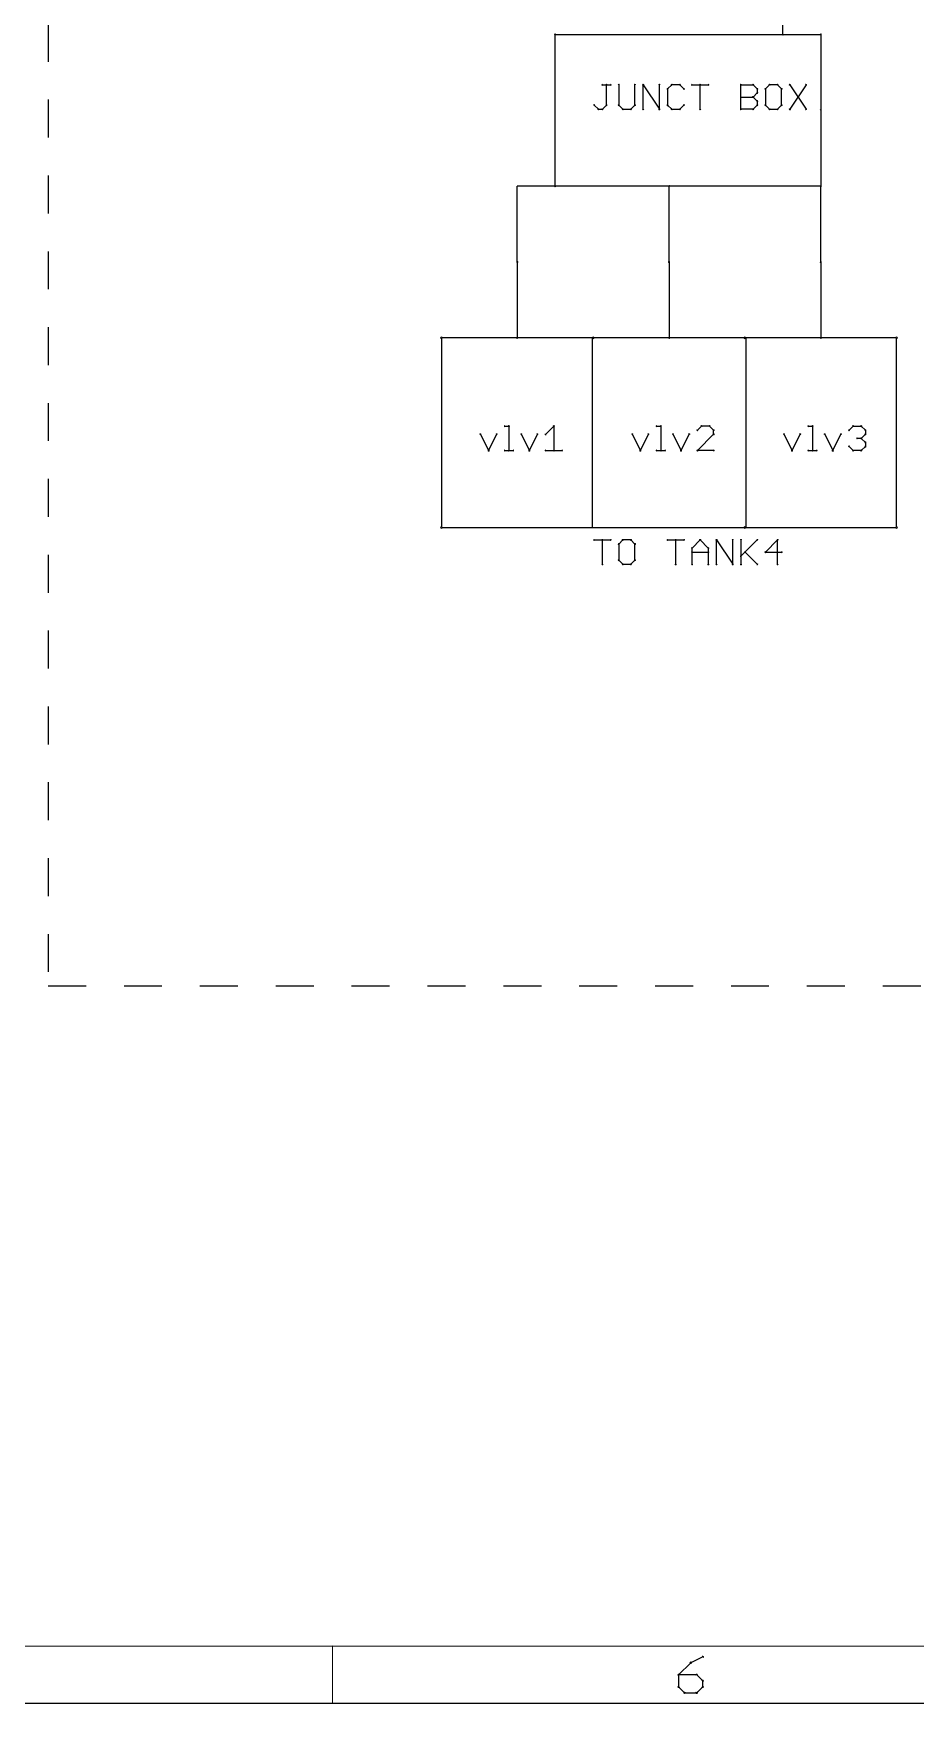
# Model space of a CAD drawing. Header units: inches. Extents: x 0 to 15.7, y 0.2 to 11.1.
# Drawn here: x 8.974 to 11.3, y 0.249 to 4.653 of the extents above; entities that cross this region are included whole.
import ezdxf

# ---------------------------------------------------------------- set-up
doc = ezdxf.new("R2010")
doc.units = ezdxf.units.IN
doc.header["$MEASUREMENT"] = 0
doc.linetypes.add('DOT2', pattern=[0.025, 0, -0.025])
for name, color, linetype in [('103', 178, 'Continuous'), ('94', 14, 'Continuous'), ('97', 94, 'Continuous'), ('THIN_DASHED_NEON_GREEN', 3, 'DOT2'), ('THIN_NEON_GREEN', 3, 'Continuous'), ('THIN_RED', 1, 'Continuous')]:
    doc.layers.add(name, color=color, linetype=linetype)
doc.layers.add('THICK_RED', color=1, linetype='Continuous', lineweight=50)

msp = doc.modelspace()

# ---------------------------------------------------------------- linework, layer by layer
at = {"layer": '103', "lineweight": 18}
for centre, start, end in [((10.35, 4.65), 90, 270), ((10.35, 4.65), 0, 180), ((11.05, 4.65), 0, 180), ((11.05, 4.65), 270, 90), ((10.35, 4.25), 90, 270), ((10.35, 4.25), 180, 0), ((11.05, 4.25), 180, 0), ((11.05, 4.25), 270, 90)]:
    msp.add_arc(centre, 0.0015, start, end, dxfattribs=at)
at = {"layer": '94', "lineweight": 25}
for p, q in [((10.25, 4.05), (10.25, 3.85)), ((10.65, 4.05), (10.65, 3.85)), ((11.05, 4.05), (11.05, 3.85))]:
    msp.add_line(p, q, dxfattribs=at)
at = {"layer": '94', "lineweight": 18}
for centre, radius, start, end in [((10.25, 4.05), 0.0015, 0, 180), ((10.65, 4.05), 0.0015, 0, 180), ((11.05, 4.05), 0.0015, 0, 180), ((10.05, 3.85), 0.0025, 90, 270), ((10.05, 3.85), 0.0025, 0, 180), ((10.25, 3.85), 0.0015, 180, 0), ((10.45, 3.85), 0.0025, 0, 180), ((10.45, 3.85), 0.0025, 90, 270), ((10.45, 3.85), 0.0025, 0, 180), ((10.45, 3.85), 0.0025, 270, 90), ((10.65, 3.85), 0.0015, 180, 0), ((10.85, 3.85), 0.0025, 0, 180), ((10.85, 3.85), 0.0025, 90, 270), ((10.85, 3.85), 0.0025, 0, 180), ((10.85, 3.85), 0.0025, 270, 90), ((11.05, 3.85), 0.0015, 180, 0), ((11.25, 3.85), 0.0025, 0, 180), ((11.25, 3.85), 0.0025, 270, 90), ((10.05, 3.35), 0.0025, 90, 270), ((10.05, 3.35), 0.0025, 180, 0), ((10.85, 3.35), 0.0025, 90, 270), ((10.85, 3.35), 0.0025, 180, 0), ((10.85, 3.35), 0.0025, 180, 0), ((10.85, 3.35), 0.0025, 270, 90), ((11.25, 3.35), 0.0025, 180, 0), ((11.25, 3.35), 0.0025, 270, 90)]:
    msp.add_arc(centre, radius, start, end, dxfattribs=at)
at = {"layer": '97', "lineweight": 18}
for p, q in [((0.2, 0.4), (15.5, 0.4)), ((9.7625, 0.25), (9.7625, 0.4))]:
    msp.add_line(p, q, dxfattribs=at)
at = {"layer": '97', "lineweight": 25}
for p, q in [((10.7071, 0.3567), (10.6754, 0.325)), ((10.7387, 0.3725), (10.7071, 0.3567)), ((10.6754, 0.325), (10.6754, 0.2934)), ((10.7229, 0.325), (10.6754, 0.325)), ((10.7387, 0.3092), (10.7229, 0.325)), ((10.7387, 0.2934), (10.7387, 0.3092)), ((10.6754, 0.2934), (10.6912, 0.2776)), ((10.6912, 0.2776), (10.7229, 0.2776)), ((10.7229, 0.2776), (10.7387, 0.2934)), ((0.05, 0.25), (15.65, 0.25))]:
    msp.add_line(p, q, dxfattribs=at)
at = {"layer": '97', "lineweight": 18}
for centre, radius, start, end in [((9.7625, 0.4), 0.000984, 0, 180), ((10.7071, 0.3567), 0.002, 116.5651, 296.5651), ((10.7071, 0.3567), 0.002, 315, 135), ((10.7387, 0.3725), 0.002, 296.5651, 116.5651), ((10.6754, 0.325), 0.002, 0, 180), ((10.6754, 0.325), 0.002, 90, 270), ((10.6754, 0.325), 0.002, 134.9899, 314.9899), ((10.7229, 0.325), 0.002, 45, 225), ((10.7229, 0.325), 0.002, 270, 90), ((10.7387, 0.3092), 0.002, 0, 180), ((10.7387, 0.3092), 0.002, 224.9899, 44.9899), ((10.6754, 0.2934), 0.002, 45, 225), ((10.6754, 0.2934), 0.002, 180, 0), ((10.6912, 0.2776), 0.002, 90, 270), ((10.6912, 0.2776), 0.002, 225, 45), ((10.7229, 0.2776), 0.002, 135.0101, 315.0101), ((10.7229, 0.2776), 0.002, 270, 90), ((10.7387, 0.2934), 0.002, 180, 0), ((10.7387, 0.2934), 0.002, 315.0101, 135.0101), ((9.7625, 0.25), 0.000984, 180, 0)]:
    msp.add_arc(centre, radius, start, end, dxfattribs=at)
at = {"layer": 'THICK_RED', "lineweight": 25}
for p, q in [((10.95, 4.65), (10.95, 7.75)), ((10.4744, 4.5171), (10.4957, 4.5171)), ((10.485, 4.4637), (10.485, 4.5171)), ((10.5175, 4.5171), (10.5175, 4.4637)), ((10.5602, 4.4637), (10.5602, 4.5171)), ((10.5819, 4.453), (10.5819, 4.5171)), ((10.5819, 4.5171), (10.6246, 4.453)), ((10.6246, 4.453), (10.6246, 4.5171)), ((10.657, 4.5171), (10.6464, 4.5064)), ((10.6464, 4.5064), (10.6464, 4.4637)), ((10.6784, 4.5171), (10.657, 4.5171)), ((10.6891, 4.5064), (10.6784, 4.5171)), ((10.7108, 4.5171), (10.7535, 4.5171)), ((10.7322, 4.453), (10.7322, 4.5171)), ((10.8397, 4.453), (10.8397, 4.5171)), ((10.8397, 4.5171), (10.8718, 4.5171)), ((10.8718, 4.5171), (10.8824, 4.5064)), ((10.8824, 4.4957), (10.8718, 4.485)), ((10.8824, 4.5064), (10.8824, 4.4957)), ((10.9149, 4.5171), (10.9042, 4.5064)), ((10.9042, 4.5064), (10.9042, 4.4637)), ((10.9362, 4.5171), (10.9149, 4.5171)), ((10.9469, 4.5064), (10.9362, 4.5171)), ((10.9469, 4.4637), (10.9469, 4.5064)), ((10.9686, 4.5171), (11.0113, 4.453)), ((11.0113, 4.5171), (10.9686, 4.453)), ((10.453, 4.4637), (10.4637, 4.453)), ((10.4637, 4.453), (10.4744, 4.453)), ((10.4744, 4.453), (10.485, 4.4637)), ((10.5175, 4.4637), (10.5281, 4.453)), ((10.5281, 4.453), (10.5495, 4.453)), ((10.5495, 4.453), (10.5602, 4.4637)), ((10.6464, 4.4637), (10.657, 4.453)), ((10.657, 4.453), (10.6784, 4.453)), ((10.6784, 4.453), (10.6891, 4.4637)), ((10.8397, 4.485), (10.8718, 4.485)), ((10.8718, 4.453), (10.8397, 4.453)), ((10.8718, 4.485), (10.8824, 4.4744)), ((10.8824, 4.4637), (10.8718, 4.453)), ((10.8824, 4.4744), (10.8824, 4.4637)), ((10.9042, 4.4637), (10.9149, 4.453)), ((10.9149, 4.453), (10.9362, 4.453)), ((10.9362, 4.453), (10.9469, 4.4637)), ((10.453, 3.3171), (10.4957, 3.3171)), ((10.4744, 3.253), (10.4744, 3.3171)), ((10.5281, 3.3171), (10.5175, 3.3064)), ((10.5175, 3.3064), (10.5175, 3.2637)), ((10.5495, 3.3171), (10.5281, 3.3171)), ((10.5602, 3.3064), (10.5495, 3.3171)), ((10.5602, 3.2637), (10.5602, 3.3064)), ((10.6464, 3.3171), (10.6891, 3.3171)), ((10.6677, 3.253), (10.6677, 3.3171)), ((10.7108, 3.2957), (10.7322, 3.3171)), ((10.7322, 3.3171), (10.7535, 3.2957)), ((10.7753, 3.253), (10.7753, 3.3171)), ((10.7753, 3.3171), (10.818, 3.253)), ((10.818, 3.253), (10.818, 3.3171)), ((10.8397, 3.3171), (10.8397, 3.253)), ((10.8397, 3.2744), (10.8824, 3.3171)), ((10.9362, 3.3171), (10.9042, 3.285)), ((10.9362, 3.253), (10.9362, 3.3171)), ((10.5175, 3.2637), (10.5281, 3.253)), ((10.5495, 3.253), (10.5602, 3.2637)), ((10.7108, 3.253), (10.7108, 3.2957)), ((10.7108, 3.285), (10.7535, 3.285)), ((10.7535, 3.2957), (10.7535, 3.253)), ((10.8504, 3.285), (10.8824, 3.253)), ((10.9042, 3.285), (10.9469, 3.285)), ((10.5281, 3.253), (10.5495, 3.253))]:
    msp.add_line(p, q, dxfattribs=at)
at = {"layer": 'THICK_RED', "lineweight": 18}
for centre, start, end in [((10.95, 4.65), 180, 0), ((10.4744, 4.5171), 90, 270), ((10.485, 4.5171), 0, 180), ((10.4957, 4.5171), 270, 90), ((10.5175, 4.5171), 0, 180), ((10.5602, 4.5171), 0, 180), ((10.5819, 4.5171), 0, 180), ((10.5819, 4.5171), 33.6901, 213.6901), ((10.6246, 4.5171), 0, 180), ((10.6464, 4.5064), 0, 180), ((10.6464, 4.5064), 135, 315), ((10.657, 4.5171), 90, 270), ((10.657, 4.5171), 315, 135), ((10.6784, 4.5171), 45, 225), ((10.6784, 4.5171), 270, 90), ((10.6891, 4.5064), 225, 45), ((10.7108, 4.5171), 90, 270), ((10.7322, 4.5171), 0, 180), ((10.7535, 4.5171), 270, 90), ((10.8397, 4.5171), 0, 180), ((10.8397, 4.5171), 90, 270), ((10.8718, 4.5171), 44.9865, 224.9865), ((10.8718, 4.5171), 270, 90), ((10.8824, 4.5064), 0, 180), ((10.8824, 4.4957), 180, 0), ((10.8824, 4.5064), 225, 45), ((10.8824, 4.4957), 315, 135), ((10.9042, 4.5064), 0, 180), ((10.9042, 4.5064), 134.9865, 314.9865), ((10.9149, 4.5171), 90, 270), ((10.9149, 4.5171), 315, 135), ((10.9362, 4.5171), 44.9865, 224.9865), ((10.9362, 4.5171), 270, 90), ((10.9469, 4.5064), 0, 180), ((10.9469, 4.5064), 225, 45), ((10.9686, 4.5171), 33.6901, 213.6901), ((11.0113, 4.5171), 326.3099, 146.3099), ((10.453, 4.4637), 44.9865, 224.9865), ((10.4637, 4.453), 90, 270), ((10.4637, 4.453), 225.0135, 45.0135), ((10.4744, 4.453), 134.9865, 314.9865), ((10.4744, 4.453), 270, 90), ((10.485, 4.4637), 180, 0), ((10.485, 4.4637), 315, 135), ((10.5175, 4.4637), 44.9865, 224.9865), ((10.5175, 4.4637), 180, 0), ((10.5281, 4.453), 90, 270), ((10.5281, 4.453), 225.0135, 45.0135), ((10.5495, 4.453), 134.9865, 314.9865), ((10.5495, 4.453), 270, 90), ((10.5602, 4.4637), 180, 0), ((10.5602, 4.4637), 315.0135, 135.0135), ((10.5819, 4.453), 180, 0), ((10.6246, 4.453), 180, 0), ((10.6246, 4.453), 213.6901, 33.6901), ((10.6464, 4.4637), 44.9865, 224.9865), ((10.6464, 4.4637), 180, 0), ((10.657, 4.453), 90, 270), ((10.657, 4.453), 225.0135, 45.0135), ((10.6784, 4.453), 134.9865, 314.9865), ((10.6784, 4.453), 270, 90), ((10.6891, 4.4637), 315.0135, 135.0135), ((10.7322, 4.453), 180, 0), ((10.8397, 4.485), 90, 270), ((10.8397, 4.453), 90, 270), ((10.8397, 4.453), 180, 0), ((10.8718, 4.485), 44.9865, 224.9865), ((10.8718, 4.485), 135.0135, 315.0135), ((10.8718, 4.453), 135, 315), ((10.8718, 4.485), 270, 90), ((10.8718, 4.453), 270, 90), ((10.8824, 4.4744), 0, 180), ((10.8824, 4.4637), 180, 0), ((10.8824, 4.4744), 224.9865, 44.9865), ((10.8824, 4.4637), 315.0135, 135.0135), ((10.9042, 4.4637), 45, 225), ((10.9042, 4.4637), 180, 0), ((10.9149, 4.453), 90, 270), ((10.9149, 4.453), 225.0135, 45.0135), ((10.9362, 4.453), 135, 315), ((10.9362, 4.453), 270, 90), ((10.9469, 4.4637), 180, 0), ((10.9469, 4.4637), 315.0135, 135.0135), ((10.9686, 4.453), 146.3099, 326.3099), ((11.0113, 4.453), 213.6901, 33.6901), ((10.453, 3.3171), 90, 270), ((10.4744, 3.3171), 0, 180), ((10.4957, 3.3171), 270, 90), ((10.5175, 3.3064), 0, 180), ((10.5175, 3.3064), 135, 315), ((10.5281, 3.3171), 90, 270), ((10.5281, 3.3171), 315, 135), ((10.5495, 3.3171), 45, 225), ((10.5495, 3.3171), 270, 90), ((10.5602, 3.3064), 0, 180), ((10.5602, 3.3064), 225, 45), ((10.6464, 3.3171), 90, 270), ((10.6677, 3.3171), 0, 180), ((10.6891, 3.3171), 270, 90), ((10.7322, 3.3171), 45, 225), ((10.7322, 3.3171), 315, 135), ((10.7753, 3.3171), 0, 180), ((10.7753, 3.3171), 33.6901, 213.6901), ((10.818, 3.3171), 0, 180), ((10.8397, 3.3171), 0, 180), ((10.8824, 3.3171), 315.0135, 135.0135), ((10.9362, 3.3171), 0, 180), ((10.9362, 3.3171), 315.0135, 135.0135), ((10.5175, 3.2637), 44.9865, 224.9865), ((10.5175, 3.2637), 180, 0), ((10.5602, 3.2637), 180, 0), ((10.5602, 3.2637), 315.0135, 135.0135), ((10.7108, 3.2957), 0, 180), ((10.7108, 3.2957), 135, 315), ((10.7108, 3.285), 90, 270), ((10.7535, 3.2957), 0, 180), ((10.7535, 3.2957), 225, 45), ((10.7535, 3.285), 270, 90), ((10.8397, 3.2744), 135, 315), ((10.8504, 3.285), 45, 225), ((10.9042, 3.285), 90, 270), ((10.9042, 3.285), 135, 315), ((10.9469, 3.285), 270, 90), ((10.4744, 3.253), 180, 0), ((10.5281, 3.253), 90, 270), ((10.5281, 3.253), 225.0135, 45.0135), ((10.5495, 3.253), 134.9865, 314.9865), ((10.5495, 3.253), 270, 90), ((10.6677, 3.253), 180, 0), ((10.7108, 3.253), 180, 0), ((10.7535, 3.253), 180, 0), ((10.7753, 3.253), 180, 0), ((10.818, 3.253), 180, 0), ((10.818, 3.253), 213.6901, 33.6901), ((10.8397, 3.253), 180, 0), ((10.8824, 3.253), 225, 45), ((10.9362, 3.253), 180, 0)]:
    msp.add_arc(centre, 0.0015, start, end, dxfattribs=at)
at = {"layer": 'THIN_DASHED_NEON_GREEN'}
for p, q in [((9.0134, 9.0781), (9.0134, 2.1416)), ((9.0134, 2.1416), (14.9144, 2.1416))]:
    msp.add_line(p, q, dxfattribs=at)
at = {"layer": 'THIN_NEON_GREEN', "lineweight": 25}
for p, q in [((10.35, 4.65), (11.05, 4.65)), ((10.35, 4.25), (10.35, 4.65)), ((11.05, 4.65), (11.05, 4.25)), ((11.05, 4.25), (10.35, 4.25)), ((10.45, 3.85), (10.05, 3.85)), ((10.05, 3.85), (10.05, 3.35)), ((10.85, 3.85), (10.45, 3.85)), ((11.25, 3.85), (10.85, 3.85)), ((11.25, 3.35), (11.25, 3.85)), ((10.05, 3.35), (10.45, 3.35)), ((10.45, 3.35), (10.85, 3.35)), ((10.85, 3.35), (11.25, 3.35))]:
    msp.add_line(p, q, dxfattribs=at)
at = {"layer": 'THIN_NEON_GREEN'}
for p, q in [((10.4475, 3.85), (10.4475, 3.35)), ((10.8525, 3.85), (10.8525, 3.35))]:
    msp.add_line(p, q, dxfattribs=at)
at = {"layer": 'THIN_RED'}
for p, q in [((10.25, 4.05), (10.25, 4.25)), ((10.3485, 4.25), (10.25, 4.25)), ((10.65, 4.05), (10.65, 4.25)), ((11.05, 4.05), (11.05, 4.25))]:
    msp.add_line(p, q, dxfattribs=at)
at = {"layer": 'THIN_RED', "lineweight": 25}
for p, q in [((10.2175, 3.6171), (10.2281, 3.6171)), ((10.2281, 3.6171), (10.2281, 3.553)), ((10.3249, 3.5957), (10.3462, 3.6171)), ((10.3462, 3.6171), (10.3462, 3.553)), ((10.6175, 3.6171), (10.6281, 3.6171)), ((10.6281, 3.6171), (10.6281, 3.553)), ((10.7356, 3.6171), (10.7249, 3.6064)), ((10.7569, 3.6171), (10.7356, 3.6171)), ((10.7676, 3.6064), (10.7569, 3.6171)), ((11.0175, 3.6171), (11.0281, 3.6171)), ((11.0281, 3.6171), (11.0281, 3.553)), ((11.1249, 3.6064), (11.1356, 3.6171)), ((11.1356, 3.6171), (11.1569, 3.6171)), ((11.1569, 3.6171), (11.1676, 3.6064)), ((10.153, 3.5957), (10.1744, 3.553)), ((10.1744, 3.553), (10.1957, 3.5957)), ((10.2604, 3.5957), (10.2818, 3.553)), ((10.2818, 3.553), (10.3031, 3.5957)), ((10.553, 3.5957), (10.5744, 3.553)), ((10.5744, 3.553), (10.5957, 3.5957)), ((10.6604, 3.5957), (10.6818, 3.553)), ((10.6818, 3.553), (10.7031, 3.5957)), ((10.7249, 3.553), (10.7676, 3.5957)), ((10.7676, 3.5957), (10.7676, 3.6064)), ((10.953, 3.5957), (10.9744, 3.553)), ((10.9744, 3.553), (10.9957, 3.5957)), ((11.0604, 3.5957), (11.0818, 3.553)), ((11.0818, 3.553), (11.1031, 3.5957)), ((11.1569, 3.585), (11.1462, 3.585)), ((11.1676, 3.5957), (11.1569, 3.585)), ((11.1569, 3.585), (11.1676, 3.5744)), ((11.1676, 3.6064), (11.1676, 3.5957)), ((11.1676, 3.5744), (11.1676, 3.5637)), ((10.2175, 3.553), (10.2388, 3.553)), ((10.3249, 3.553), (10.3676, 3.553)), ((10.6175, 3.553), (10.6388, 3.553)), ((10.7676, 3.553), (10.7249, 3.553)), ((11.0175, 3.553), (11.0388, 3.553)), ((11.1356, 3.553), (11.1249, 3.5637)), ((11.1569, 3.553), (11.1356, 3.553)), ((11.1676, 3.5637), (11.1569, 3.553))]:
    msp.add_line(p, q, dxfattribs=at)
at = {"layer": 'THIN_RED', "lineweight": 18}
for centre, start, end in [((11.05, 4.45), 0, 180), ((10.35, 4.25), 270, 90), ((10.65, 4.25), 0, 180), ((10.25, 4.05), 180, 0), ((10.65, 4.05), 180, 0), ((11.05, 4.05), 180, 0), ((10.2175, 3.6171), 90, 270), ((10.2281, 3.6171), 0, 180), ((10.2281, 3.6171), 270, 90), ((10.3462, 3.6171), 0, 180), ((10.3462, 3.6171), 315, 135), ((10.6175, 3.6171), 90, 270), ((10.6281, 3.6171), 0, 180), ((10.6281, 3.6171), 270, 90), ((10.7356, 3.6171), 90, 270), ((10.7356, 3.6171), 315, 135), ((10.7569, 3.6171), 45, 225), ((10.7569, 3.6171), 270, 90), ((11.0175, 3.6171), 90, 270), ((11.0281, 3.6171), 0, 180), ((11.0281, 3.6171), 270, 90), ((11.1356, 3.6171), 90, 270), ((11.1356, 3.6171), 315, 135), ((11.1569, 3.6171), 45, 225), ((11.1569, 3.6171), 270, 90), ((10.153, 3.5957), 26.5651, 206.5651), ((10.1957, 3.5957), 333.4349, 153.4349), ((10.2604, 3.5957), 26.5651, 206.5651), ((10.3031, 3.5957), 333.4349, 153.4349), ((10.3249, 3.5957), 135, 315), ((10.553, 3.5957), 26.5651, 206.5651), ((10.5957, 3.5957), 333.4349, 153.4349), ((10.6604, 3.5957), 26.5651, 206.5651), ((10.7031, 3.5957), 333.4349, 153.4349), ((10.7249, 3.6064), 135, 315), ((10.7676, 3.6064), 0, 180), ((10.7676, 3.5957), 180, 0), ((10.7676, 3.6064), 225, 45), ((10.7676, 3.5957), 315, 135), ((10.953, 3.5957), 26.5651, 206.5651), ((10.9957, 3.5957), 333.4349, 153.4349), ((11.0604, 3.5957), 26.5651, 206.5651), ((11.1031, 3.5957), 333.4349, 153.4349), ((11.1249, 3.6064), 135, 315), ((11.1462, 3.585), 90, 270), ((11.1569, 3.585), 45, 225), ((11.1569, 3.585), 135, 315), ((11.1569, 3.585), 270, 90), ((11.1676, 3.6064), 0, 180), ((11.1676, 3.5957), 180, 0), ((11.1676, 3.5744), 0, 180), ((11.1676, 3.6064), 225, 45), ((11.1676, 3.5957), 315, 135), ((11.1676, 3.5744), 224.9865, 44.9865), ((10.1744, 3.553), 153.4264, 333.4264), ((10.1744, 3.553), 206.5736, 26.5736), ((10.2175, 3.553), 90, 270), ((10.2281, 3.553), 180, 0), ((10.2388, 3.553), 270, 90), ((10.2818, 3.553), 153.4264, 333.4264), ((10.2818, 3.553), 206.5736, 26.5736), ((10.3249, 3.553), 90, 270), ((10.3462, 3.553), 180, 0), ((10.3676, 3.553), 270, 90), ((10.5744, 3.553), 153.4264, 333.4264), ((10.5744, 3.553), 206.5736, 26.5736), ((10.6175, 3.553), 90, 270), ((10.6281, 3.553), 180, 0), ((10.6388, 3.553), 270, 90), ((10.6818, 3.553), 153.4264, 333.4264), ((10.6818, 3.553), 206.5736, 26.5736), ((10.7249, 3.553), 90, 270), ((10.7249, 3.553), 135, 315), ((10.7676, 3.553), 270, 90), ((10.9744, 3.553), 153.4264, 333.4264), ((10.9744, 3.553), 206.5736, 26.5736), ((11.0175, 3.553), 90, 270), ((11.0281, 3.553), 180, 0), ((11.0388, 3.553), 270, 90), ((11.0818, 3.553), 153.4264, 333.4264), ((11.0818, 3.553), 206.5736, 26.5736), ((11.1249, 3.5637), 44.9865, 224.9865), ((11.1356, 3.553), 90, 270), ((11.1356, 3.553), 225.0135, 45.0135), ((11.1569, 3.553), 134.9865, 314.9865), ((11.1569, 3.553), 270, 90), ((11.1676, 3.5637), 180, 0), ((11.1676, 3.5637), 315.0135, 135.0135)]:
    msp.add_arc(centre, 0.0015, start, end, dxfattribs=at)

doc.saveas('drawing.dxf')
